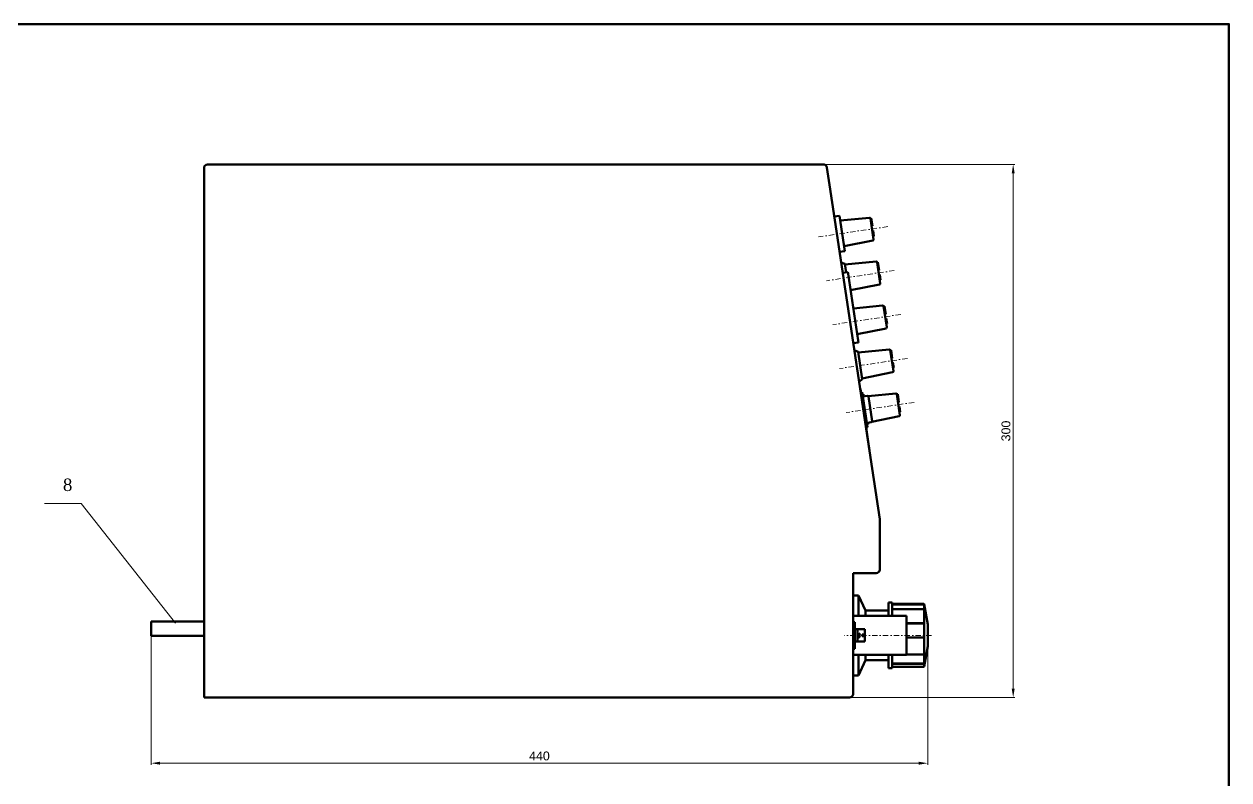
# Model space of a CAD drawing. Header units: inches. Extents: x -122986 to 27550, y -4965 to 6170.
# Drawn here: x 7049 to 7727, y 810 to 1235 of the extents above; entities that cross this region are included whole.
import ezdxf

# ---------------------------------------------------------------- set-up
doc = ezdxf.new("R2010")
doc.units = ezdxf.units.IN
doc.header["$LTSCALE"] = 2
doc.header["$MEASUREMENT"] = 0
doc.linetypes.add('DASHDOT', pattern=[1, 0.5, -0.25, 0, -0.25])
for name, color, linetype, lineweight in [('1 Kich Thước', 7, 'Continuous', 15), ('1 mãnh', 7, 'Continuous', 5), ('1 Đường Tâm', 50, 'DASHDOT', 9), ('1 Đậm', 7, 'Continuous', 50)]:
    doc.layers.add(name, color=color, linetype=linetype, lineweight=lineweight)
doc.styles.add('tinh', font='arial.ttf')
doc.styles.add('vn', font='VTIMEN.TTF', dxfattribs={"height": 4})
doc.dimstyles.new('Tịnh', dxfattribs={"dimtxt": 0.3, "dimasz": 1.5, "dimexe": 1, "dimexo": 0.0625, "dimgap": 0.4, "dimtad": 1, "dimtoh": 1, "dimzin": 0, "dimdsep": 46, "dimtxsty": 'tinh', "dimcen": 0.09, "dimclrd": 256, "dimclre": 256, "dimclrt": 4, "dimadec": 0, "dimazin": 0, "dimtfac": 1, "dimtofl": 0, "dimtmove": 0, "dimatfit": 3, "dimfxl": 1, "dimtfillclr": 4, "dimtolj": 1, "dimtzin": 0, "dimlwd": -1, "dimlwe": -1, "dimarcsym": 0})

# ---------------------------------------------------------------- blocks, each defined once
blk = doc.blocks.new('*D329')
at = {"layer": '1 Kich Thước', "ltscale": 15, "transparency": 16777216}
for p, q in [((7120.47, 885.21), (7120.47, 818.51)), ((7557.19, 885.21), (7557.19, 818.51)), ((7552.19, 819.51), (7125.47, 819.51))]:
    blk.add_line(p, q, dxfattribs=at)
for points in [[(7125.47, 820.34), (7125.47, 818.68), (7120.47, 819.51)], [(7552.19, 820.34), (7552.19, 818.68), (7557.19, 819.51)]]:
    blk.add_solid(points, dxfattribs=at)
at = {"layer": 'Defpoints', "color": 0, "ltscale": 15, "transparency": 16777216}
for p in [(7120.47, 885.27), (7557.19, 885.27), (7120.47, 819.51)]:
    blk.add_point(p, dxfattribs=at)
at = {"layer": '1 Kich Thước', "color": 4, "ltscale": 15, "transparency": 16777216, "insert": (7338.83, 823.56), "char_height": 5, "attachment_point": 5, "style": 'tinh'}
blk.add_mtext('\\A1;440', dxfattribs=at)
blk = doc.blocks.new('*D330')
at = {"layer": '1 Kich Thước', "ltscale": 15, "transparency": 16777216}
for p, q in [((7498.53, 1156.43), (7606.27, 1156.43)), ((7605.27, 1151.43), (7605.27, 861.43)), ((7498.53, 856.43), (7606.27, 856.43))]:
    blk.add_line(p, q, dxfattribs=at)
for points in [[(7604.44, 1151.43), (7606.11, 1151.43), (7605.27, 1156.43)], [(7604.44, 861.43), (7606.11, 861.43), (7605.27, 856.43)]]:
    blk.add_solid(points, dxfattribs=at)
at = {"layer": 'Defpoints', "color": 0, "ltscale": 15, "transparency": 16777216}
for p in [(7498.47, 1156.43), (7498.47, 856.43), (7605.27, 856.43)]:
    blk.add_point(p, dxfattribs=at)
at = {"layer": '1 Kich Thước', "color": 4, "ltscale": 15, "transparency": 16777216, "insert": (7601.22, 1006.43), "char_height": 5, "attachment_point": 5, "rotation": 90, "style": 'tinh'}
blk.add_mtext('\\A1;300', dxfattribs=at)

msp = doc.modelspace()

# ---------------------------------------------------------------- linework, layer by layer
at = {"layer": '1 Kich Thước', "ltscale": 15}
msp.add_line((7120.47, 885.271), (7120.47, 891.24), dxfattribs=at)
at = {"layer": '1 mãnh', "lineweight": 13, "ltscale": 15}
for p, q in [((7081.011, 965.663), (7060.502, 965.663)), ((7150.191, 918.756), (7150.191, 918.756))]:
    msp.add_line(p, q, dxfattribs=at)
at = {"layer": '1 mãnh', "lineweight": 13}
msp.add_line((7081.011, 965.663), (7134.213, 898.396), dxfattribs=at)
at = {"layer": '1 Đường Tâm', "lineweight": 9, "ltscale": 3}
for p, q in [((7534.69, 1121.437), (7495.765, 1115.598)), ((7538.398, 1096.713), (7500.199, 1090.983)), ((7542.107, 1071.99), (7503.907, 1066.26)), ((7545.815, 1047.266), (7507.616, 1041.536)), ((7549.524, 1022.543), (7511.324, 1016.813)), ((7559.376, 891.428), (7510.359, 891.428))]:
    msp.add_line(p, q, dxfattribs=at)
at = {"layer": '1 Đậm', "lineweight": 50}
for p, q in [((7150.191, 1154.428), (7150.191, 856.428)), ((7150.191, 856.428), (7150.191, 1154.428)), ((7152.191, 1156.428), (7498.469, 1156.428)), ((7507.567, 1127.48), (7504.65, 1127.042)), ((7504.946, 1125.065), (7523.489, 1001.447)), ((7507.567, 1127.48), (7510.534, 1107.701)), ((7524.433, 1126.447), (7507.961, 1124.852)), ((7525.47, 1126.098), (7524.976, 1126.024)), ((7524.979, 1126.003), (7524.976, 1126.024)), ((7526.749, 1114.201), (7524.976, 1126.024)), ((7525.473, 1126.077), (7524.979, 1126.003)), ((7525.473, 1126.077), (7525.47, 1126.098)), ((7525.473, 1126.077), (7526.141, 1121.628)), ((7526.141, 1121.628), (7525.646, 1121.554)), ((7526.011, 1119.123), (7526.505, 1119.198)), ((7526.505, 1119.198), (7526.968, 1116.109)), ((7510.14, 1110.329), (7526.354, 1113.637)), ((7526.474, 1116.035), (7526.968, 1116.109)), ((7507.616, 1107.264), (7510.534, 1107.701)), ((7508.556, 1101.337), (7508.506, 1101.33)), ((7510.606, 1100.477), (7508.511, 1101.301)), ((7508.556, 1101.337), (7508.564, 1101.28)), ((7510.606, 1100.477), (7511.325, 1095.685)), ((7528.141, 1101.724), (7510.673, 1100.032)), ((7529.179, 1101.374), (7528.684, 1101.3)), ((7528.684, 1101.3), (7530.457, 1089.478)), ((7528.684, 1101.3), (7528.687, 1101.28)), ((7529.182, 1101.354), (7528.687, 1101.28)), ((7529.179, 1101.374), (7529.182, 1101.354)), ((7529.182, 1101.354), (7529.849, 1096.904)), ((7509.397, 1095.396), (7512.314, 1095.834)), ((7512.314, 1095.834), (7509.397, 1095.396)), ((7512.314, 1095.834), (7512.462, 1094.845)), ((7512.462, 1094.845), (7518.099, 1057.266)), ((7529.849, 1096.904), (7529.355, 1096.83)), ((7529.719, 1094.4), (7530.214, 1094.474)), ((7530.182, 1091.312), (7530.677, 1091.386)), ((7530.677, 1091.386), (7530.214, 1094.474)), ((7513.848, 1085.606), (7530.063, 1088.914)), ((7531.85, 1077), (7515.378, 1075.405)), ((7532.887, 1076.651), (7532.393, 1076.577)), ((7532.393, 1076.577), (7534.166, 1064.754)), ((7532.393, 1076.577), (7532.396, 1076.556)), ((7532.89, 1076.63), (7532.396, 1076.556)), ((7532.887, 1076.651), (7532.89, 1076.63)), ((7532.89, 1076.63), (7533.558, 1072.181)), ((7533.558, 1072.181), (7533.063, 1072.107)), ((7517.557, 1060.882), (7533.771, 1064.19)), ((7533.428, 1069.677), (7533.922, 1069.751)), ((7533.891, 1066.588), (7534.385, 1066.662)), ((7534.385, 1066.662), (7533.922, 1069.751)), ((7518.099, 1057.266), (7518.247, 1056.277)), ((7518.247, 1056.277), (7515.33, 1055.839)), ((7518.247, 1056.277), (7515.33, 1055.839)), ((7515.973, 1051.891), (7515.923, 1051.883)), ((7518.023, 1051.031), (7515.928, 1051.855)), ((7515.973, 1051.891), (7515.981, 1051.834)), ((7518.023, 1051.031), (7520.351, 1035.514)), ((7535.558, 1052.277), (7518.09, 1050.585)), ((7536.596, 1051.928), (7536.101, 1051.853)), ((7536.101, 1051.853), (7537.874, 1040.031)), ((7536.101, 1051.853), (7536.104, 1051.833)), ((7536.599, 1051.907), (7536.104, 1051.833)), ((7536.596, 1051.928), (7536.599, 1051.907)), ((7536.599, 1051.907), (7537.266, 1047.458)), ((7537.266, 1047.458), (7536.772, 1047.383)), ((7537.136, 1044.953), (7537.631, 1045.027)), ((7538.094, 1041.939), (7537.631, 1045.027)), ((7520.284, 1035.959), (7537.48, 1039.467)), ((7537.599, 1041.865), (7538.094, 1041.939)), ((7518.589, 1034.111), (7520.351, 1035.514)), ((7518.643, 1034.09), (7518.594, 1034.082)), ((7518.634, 1034.147), (7518.643, 1034.09)), ((7519.187, 1030.127), (7519.236, 1030.134)), ((7519.236, 1030.134), (7519.187, 1030.127)), ((7519.236, 1030.134), (7519.335, 1030.149)), ((7519.335, 1030.149), (7519.236, 1030.134)), ((7519.335, 1030.149), (7520.077, 1025.204)), ((7520.423, 1028.29), (7519.632, 1028.171)), ((7520.077, 1025.204), (7523.786, 1000.481)), ((7520.423, 1028.29), (7523.39, 1008.511)), ((7521.732, 1026.307), (7520.657, 1026.73)), ((7523.266, 1026.188), (7520.794, 1025.817)), ((7521.732, 1026.307), (7521.783, 1025.966)), ((7539.267, 1027.554), (7523.696, 1026.046)), ((7523.835, 1025.768), (7525.912, 1011.923)), ((7540.304, 1027.204), (7539.81, 1027.13)), ((7539.81, 1027.13), (7541.583, 1015.308)), ((7539.81, 1027.13), (7539.813, 1027.109)), ((7540.307, 1027.183), (7539.813, 1027.109)), ((7540.304, 1027.204), (7540.307, 1027.183)), ((7540.307, 1027.183), (7540.975, 1022.734)), ((7540.975, 1022.734), (7540.48, 1022.66)), ((7540.845, 1020.23), (7541.339, 1020.304)), ((7541.308, 1017.141), (7541.802, 1017.215)), ((7541.802, 1017.215), (7541.339, 1020.304)), ((7523.019, 1010.983), (7525.491, 1011.354)), ((7523.156, 1010.071), (7524.059, 1010.79)), ((7524.008, 1011.132), (7524.059, 1010.79)), ((7525.86, 1011.616), (7541.188, 1014.743)), ((7522.599, 1008.392), (7523.39, 1008.511)), ((7523.786, 1000.481), (7524.527, 995.536)), ((7524.428, 995.521), (7524.379, 995.514)), ((7524.428, 995.521), (7524.379, 995.514)), ((7524.527, 995.536), (7524.428, 995.521)), ((7524.527, 995.536), (7524.428, 995.521)), ((7530.191, 956.766), (7530.191, 942.946)), ((7530.191, 928.428), (7530.191, 942.946)), ((7515.191, 858.42), (7515.191, 926.428)), ((7515.191, 926.428), (7515.191, 858.428)), ((7515.191, 926.428), (7528.191, 926.428)), ((7518.191, 913.928), (7515.191, 913.928)), ((7518.191, 913.928), (7518.191, 902.428)), ((7518.191, 913.928), (7518.191, 902.428)), ((7522.191, 905.35), (7518.191, 913.928)), ((7535.191, 902.428), (7535.191, 909.928)), ((7537.191, 909.928), (7535.191, 909.928)), ((7537.191, 902.428), (7537.191, 909.928)), ((7554.758, 909.178), (7537.191, 909.178)), ((7554.758, 909.038), (7537.191, 909.038)), ((7555.191, 908.786), (7537.191, 908.786)), ((7555.191, 908.928), (7555.191, 908.786)), ((7555.191, 908.928), (7555.191, 873.928)), ((7555.191, 873.928), (7555.191, 908.928)), ((7557.191, 897.586), (7555.191, 908.928)), ((7545.191, 902.428), (7515.191, 902.428)), ((7522.191, 905.35), (7522.191, 902.428)), ((7522.191, 905.35), (7522.191, 902.428)), ((7535.191, 905.35), (7522.191, 905.35)), ((7554.758, 906.119), (7537.191, 906.119)), ((7545.191, 902.428), (7545.191, 880.428)), ((7555.191, 898.177), (7555.191, 905.933)), ((7516.191, 898.928), (7515.191, 898.928)), ((7516.191, 898.928), (7516.191, 883.928)), ((7517.691, 894.928), (7516.191, 894.928)), ((7521.761, 894.928), (7517.691, 894.928)), ((7517.691, 894.928), (7517.691, 887.928)), ((7521.761, 894.928), (7521.761, 887.928)), ((7554.758, 898.303), (7545.191, 898.303)), ((7555.191, 898.177), (7545.191, 898.177)), ((7557.191, 897.586), (7557.191, 885.271)), ((7517.691, 887.928), (7516.191, 887.928)), ((7521.761, 887.928), (7517.691, 887.928)), ((7518.552, 892.678), (7518.505, 892.678)), ((7518.505, 890.178), (7518.552, 890.178)), ((7520.343, 891.928), (7520.296, 891.928)), ((7520.296, 891.928), (7520.296, 890.928)), ((7520.343, 890.928), (7520.296, 890.928)), ((7521.32, 891.928), (7520.343, 891.928)), ((7520.343, 891.928), (7520.343, 890.928)), ((7520.343, 890.928), (7521.32, 890.928)), ((7521.32, 890.928), (7521.32, 891.928)), ((7555.191, 890.201), (7545.191, 890.201)), ((7554.758, 890.146), (7545.191, 890.146)), ((7555.191, 880.819), (7555.191, 890.201)), ((7516.191, 883.928), (7515.191, 883.928)), ((7555.191, 873.928), (7557.191, 885.271)), ((7515.191, 880.428), (7545.191, 880.428)), ((7518.191, 880.429), (7518.191, 868.928)), ((7518.191, 880.429), (7518.191, 868.928)), ((7518.191, 868.928), (7522.191, 877.507)), ((7522.191, 880.428), (7522.191, 877.507)), ((7522.191, 880.428), (7522.191, 877.507)), ((7522.191, 877.507), (7535.191, 877.507)), ((7535.191, 872.928), (7535.191, 880.43)), ((7537.191, 872.928), (7537.191, 880.43)), ((7555.191, 875.696), (7537.191, 875.696)), ((7554.758, 875.455), (7537.191, 875.455)), ((7554.758, 880.693), (7545.191, 880.693)), ((7555.191, 873.928), (7555.191, 875.696)), ((7515.191, 868.928), (7518.191, 868.928)), ((7535.191, 872.928), (7537.191, 872.928)), ((7537.191, 873.678), (7554.758, 873.678)), ((7152.191, 856.428), (7150.191, 856.428)), ((7152.191, 856.428), (7513.191, 856.428))]:
    msp.add_line(p, q, dxfattribs=at)
at = {"layer": '1 Đậm', "lineweight": 50, "ltscale": 15}
for p, q in [((7523.489, 1001.447), (7530.191, 956.766)), ((7150.191, 899.24), (7120.47, 899.24)), ((7120.47, 899.24), (7120.47, 891.24)), ((7120.47, 891.24), (7150.191, 891.24))]:
    msp.add_line(p, q, dxfattribs=at)
at = {"layer": '1 Đậm', "lineweight": 50}
msp.add_lwpolyline([(6538.593, 395.376), (6538.593, 1235.376), (7726.593, 1235.376), (7726.593, 395.376), (6538.593, 395.376)], close=True, dxfattribs=at)
at = {"layer": '1 Đậm', "lineweight": 50, "ltscale": 15}
msp.add_lwpolyline([(7500.447, 1154.725), (7501.979, 1144.843), (7504.946, 1125.065)], dxfattribs=at)
at = {"layer": '1 Đậm', "lineweight": 50}
for points in [[(7555.191, 908.786), (7555.186, 908.795), (7555.18, 908.804), (7555.175, 908.813), (7555.169, 908.822), (7555.163, 908.83), (7555.156, 908.839), (7555.15, 908.847), (7555.143, 908.855), (7555.137, 908.863), (7555.13, 908.871), (7555.123, 908.879), (7555.116, 908.886), (7555.108, 908.894), (7555.101, 908.901), (7555.093, 908.908), (7555.085, 908.915), (7555.077, 908.922), (7555.069, 908.929), (7555.061, 908.935), (7555.052, 908.942), (7555.044, 908.948), (7555.035, 908.954), (7555.026, 908.959), (7555.017, 908.965), (7555.008, 908.97), (7554.999, 908.976), (7554.99, 908.98), (7554.981, 908.985), (7554.971, 908.99), (7554.962, 908.994), (7554.952, 908.999), (7554.942, 909.003), (7554.932, 909.006), (7554.923, 909.01), (7554.913, 909.013), (7554.903, 909.017), (7554.892, 909.019), (7554.882, 909.022), (7554.872, 909.025), (7554.862, 909.027), (7554.852, 909.029), (7554.842, 909.031), (7554.831, 909.033), (7554.821, 909.034), (7554.811, 909.035), (7554.8, 909.036), (7554.79, 909.037), (7554.779, 909.038), (7554.769, 909.038), (7554.758, 909.038)], [(7554.758, 906.119), (7554.769, 906.119), (7554.779, 906.119), (7554.79, 906.118), (7554.8, 906.118), (7554.811, 906.117), (7554.821, 906.116), (7554.831, 906.115), (7554.842, 906.114), (7554.852, 906.112), (7554.862, 906.111), (7554.872, 906.109), (7554.883, 906.107), (7554.893, 906.105), (7554.903, 906.103), (7554.913, 906.101), (7554.923, 906.098), (7554.933, 906.096), (7554.943, 906.093), (7554.952, 906.09), (7554.962, 906.087), (7554.972, 906.083), (7554.981, 906.08), (7554.99, 906.076), (7554.999, 906.073), (7555.008, 906.069), (7555.017, 906.065), (7555.026, 906.061), (7555.035, 906.057), (7555.044, 906.052), (7555.052, 906.048), (7555.061, 906.043), (7555.069, 906.038), (7555.077, 906.033), (7555.085, 906.028), (7555.093, 906.023), (7555.101, 906.018), (7555.108, 906.012), (7555.116, 906.007), (7555.123, 906.001), (7555.13, 905.996), (7555.137, 905.99), (7555.143, 905.984), (7555.15, 905.978), (7555.156, 905.972), (7555.163, 905.965), (7555.169, 905.959), (7555.175, 905.953), (7555.18, 905.946), (7555.186, 905.939), (7555.191, 905.933)], [(7555.191, 898.177), (7555.186, 898.182), (7555.18, 898.186), (7555.175, 898.19), (7555.169, 898.195), (7555.163, 898.199), (7555.156, 898.203), (7555.15, 898.207), (7555.143, 898.212), (7555.137, 898.216), (7555.13, 898.219), (7555.123, 898.223), (7555.116, 898.227), (7555.108, 898.231), (7555.101, 898.235), (7555.093, 898.238), (7555.085, 898.242), (7555.077, 898.245), (7555.069, 898.248), (7555.061, 898.252), (7555.052, 898.255), (7555.044, 898.258), (7555.035, 898.261), (7555.026, 898.264), (7555.017, 898.266), (7555.008, 898.269), (7554.999, 898.272), (7554.99, 898.274), (7554.981, 898.277), (7554.971, 898.279), (7554.962, 898.281), (7554.952, 898.283), (7554.942, 898.285), (7554.932, 898.287), (7554.923, 898.289), (7554.913, 898.291), (7554.903, 898.292), (7554.892, 898.294), (7554.882, 898.295), (7554.872, 898.296), (7554.862, 898.297), (7554.852, 898.298), (7554.842, 898.299), (7554.831, 898.3), (7554.821, 898.301), (7554.811, 898.302), (7554.8, 898.302), (7554.79, 898.302), (7554.779, 898.303), (7554.769, 898.303), (7554.758, 898.303)], [(7554.758, 890.146), (7554.769, 890.146), (7554.779, 890.146), (7554.79, 890.146), (7554.8, 890.146), (7554.811, 890.147), (7554.821, 890.147), (7554.831, 890.147), (7554.842, 890.148), (7554.852, 890.148), (7554.862, 890.148), (7554.872, 890.149), (7554.883, 890.149), (7554.893, 890.15), (7554.903, 890.151), (7554.913, 890.151), (7554.923, 890.152), (7554.933, 890.153), (7554.943, 890.154), (7554.952, 890.155), (7554.962, 890.156), (7554.972, 890.156), (7554.981, 890.157), (7554.99, 890.158), (7554.999, 890.16), (7555.008, 890.161), (7555.017, 890.162), (7555.026, 890.163), (7555.035, 890.164), (7555.044, 890.166), (7555.052, 890.167), (7555.061, 890.168), (7555.069, 890.17), (7555.077, 890.171), (7555.085, 890.173), (7555.093, 890.174), (7555.101, 890.176), (7555.108, 890.177), (7555.116, 890.179), (7555.123, 890.18), (7555.13, 890.182), (7555.137, 890.184), (7555.143, 890.186), (7555.15, 890.187), (7555.156, 890.189), (7555.163, 890.191), (7555.169, 890.193), (7555.175, 890.195), (7555.18, 890.197), (7555.186, 890.199), (7555.191, 890.201)], [(7555.191, 880.819), (7555.186, 880.815), (7555.18, 880.81), (7555.175, 880.806), (7555.169, 880.802), (7555.163, 880.797), (7555.156, 880.793), (7555.15, 880.789), (7555.143, 880.785), (7555.137, 880.781), (7555.13, 880.777), (7555.123, 880.773), (7555.116, 880.769), (7555.108, 880.766), (7555.101, 880.762), (7555.093, 880.758), (7555.085, 880.755), (7555.077, 880.751), (7555.069, 880.748), (7555.061, 880.745), (7555.052, 880.742), (7555.044, 880.739), (7555.035, 880.736), (7555.026, 880.733), (7555.017, 880.73), (7555.008, 880.727), (7554.999, 880.725), (7554.99, 880.722), (7554.981, 880.72), (7554.971, 880.718), (7554.962, 880.715), (7554.952, 880.713), (7554.942, 880.711), (7554.932, 880.709), (7554.923, 880.707), (7554.913, 880.706), (7554.903, 880.704), (7554.892, 880.703), (7554.882, 880.701), (7554.872, 880.7), (7554.862, 880.699), (7554.852, 880.698), (7554.842, 880.697), (7554.831, 880.696), (7554.821, 880.695), (7554.811, 880.695), (7554.8, 880.694), (7554.79, 880.694), (7554.779, 880.694), (7554.769, 880.694), (7554.758, 880.693)], [(7554.758, 875.455), (7554.769, 875.456), (7554.779, 875.456), (7554.79, 875.456), (7554.8, 875.457), (7554.811, 875.458), (7554.821, 875.459), (7554.831, 875.461), (7554.842, 875.462), (7554.852, 875.464), (7554.862, 875.466), (7554.872, 875.468), (7554.883, 875.471), (7554.893, 875.473), (7554.903, 875.476), (7554.913, 875.479), (7554.923, 875.482), (7554.933, 875.486), (7554.943, 875.49), (7554.952, 875.493), (7554.962, 875.497), (7554.972, 875.502), (7554.981, 875.506), (7554.99, 875.511), (7554.999, 875.515), (7555.008, 875.52), (7555.017, 875.525), (7555.026, 875.531), (7555.035, 875.536), (7555.044, 875.542), (7555.052, 875.548), (7555.061, 875.554), (7555.069, 875.56), (7555.077, 875.566), (7555.085, 875.573), (7555.093, 875.58), (7555.101, 875.586), (7555.108, 875.593), (7555.116, 875.6), (7555.123, 875.608), (7555.13, 875.615), (7555.137, 875.623), (7555.143, 875.63), (7555.15, 875.638), (7555.156, 875.646), (7555.163, 875.654), (7555.169, 875.662), (7555.175, 875.671), (7555.18, 875.679), (7555.186, 875.688), (7555.191, 875.696)]]:
    msp.add_lwpolyline(points, dxfattribs=at)
for centre, radius, start, end in [((7152.191, 1154.428), 2, 90, 180), ((7498.469, 1154.428), 2, 8.530766, 90), ((7524.481, 1125.949), 0.5, 8.530766, 95.530766), ((7526.254, 1114.127), 0.5, 281.530766, 8.530766), ((7528.19, 1101.226), 0.5, 8.530766, 95.530766), ((7529.963, 1089.404), 0.5, 281.530766, 8.530766), ((7531.898, 1076.503), 0.5, 8.530766, 95.530766), ((7533.672, 1064.68), 0.5, 281.530766, 8.530766), ((7535.607, 1051.779), 0.5, 8.530766, 95.530766), ((7537.38, 1039.957), 0.5, 281.530766, 8.530766), ((7523.34, 1025.694), 0.5, 8.530766, 98.530766), ((7539.315, 1027.056), 0.5, 8.530766, 95.530766), ((7525.417, 1011.849), 0.5, 278.530766, 8.530766), ((7541.089, 1015.233), 0.5, 281.530766, 8.530766), ((7528.191, 928.428), 2, 270, 0), ((7554.758, 908.678), 0.5, 30, 90), ((7554.758, 874.178), 0.5, 270, 330), ((7513.191, 858.428), 2, 270, 0)]:
    msp.add_arc(centre, radius, start, end, dxfattribs=at)
for major_axis, start_param, end_param in [((0, 1.25), 0, 3.1415913), ((0, -0.75), 0.0968978, 3.0445977)]:
    msp.add_ellipse((7518.505, 891.428), major_axis=major_axis, ratio=0.3255682, start_param=start_param, end_param=end_param, dxfattribs=at)
for major_axis in [(0, 1.25), (0, -0.75)]:
    msp.add_ellipse((7518.552, 891.428), major_axis=major_axis, ratio=0.3255682, dxfattribs=at)

# ---------------------------------------------------------------- texts
at = {"layer": '1 mãnh', "lineweight": 13, "ltscale": 2, "insert": (7073.502, 979.663), "char_height": 7, "width": 42.70163, "attachment_point": 2, "style": 'vn'}
msp.add_mtext('{\\fTimes New Roman|b0|i0|c163|p18;8}', dxfattribs=at)

# ---------------------------------------------------------------- dimensions: what is measured, and where the dimension line sits
at = {"layer": '1 Kich Thước', "ltscale": 15}
dim = msp.add_linear_dim(base=(7605.274, 856.428), p1=(7498.469, 1156.428), p2=(7498.469, 856.428), angle=90, dimstyle='Tịnh', override={"dimtxt": 5, "dimasz": 5, "dimgap": 1.5, "dimdec": 0, "dimtdec": 0}, dxfattribs=at)
dim.commit()
dim.dimension.update_dxf_attribs({"geometry": '*D330', "text_midpoint": (7601.219, 1006.428)})
dim = msp.add_linear_dim(base=(7120.47, 819.509), p1=(7557.191, 885.271), p2=(7120.47, 885.271), text='440', dimstyle='Tịnh', override={"dimtxt": 5, "dimasz": 5, "dimgap": 1.5, "dimdec": 0, "dimtdec": 0}, dxfattribs=at)
dim.commit()
dim.dimension.update_dxf_attribs({"geometry": '*D329', "text_midpoint": (7338.831, 823.562)})

doc.saveas('drawing.dxf')
